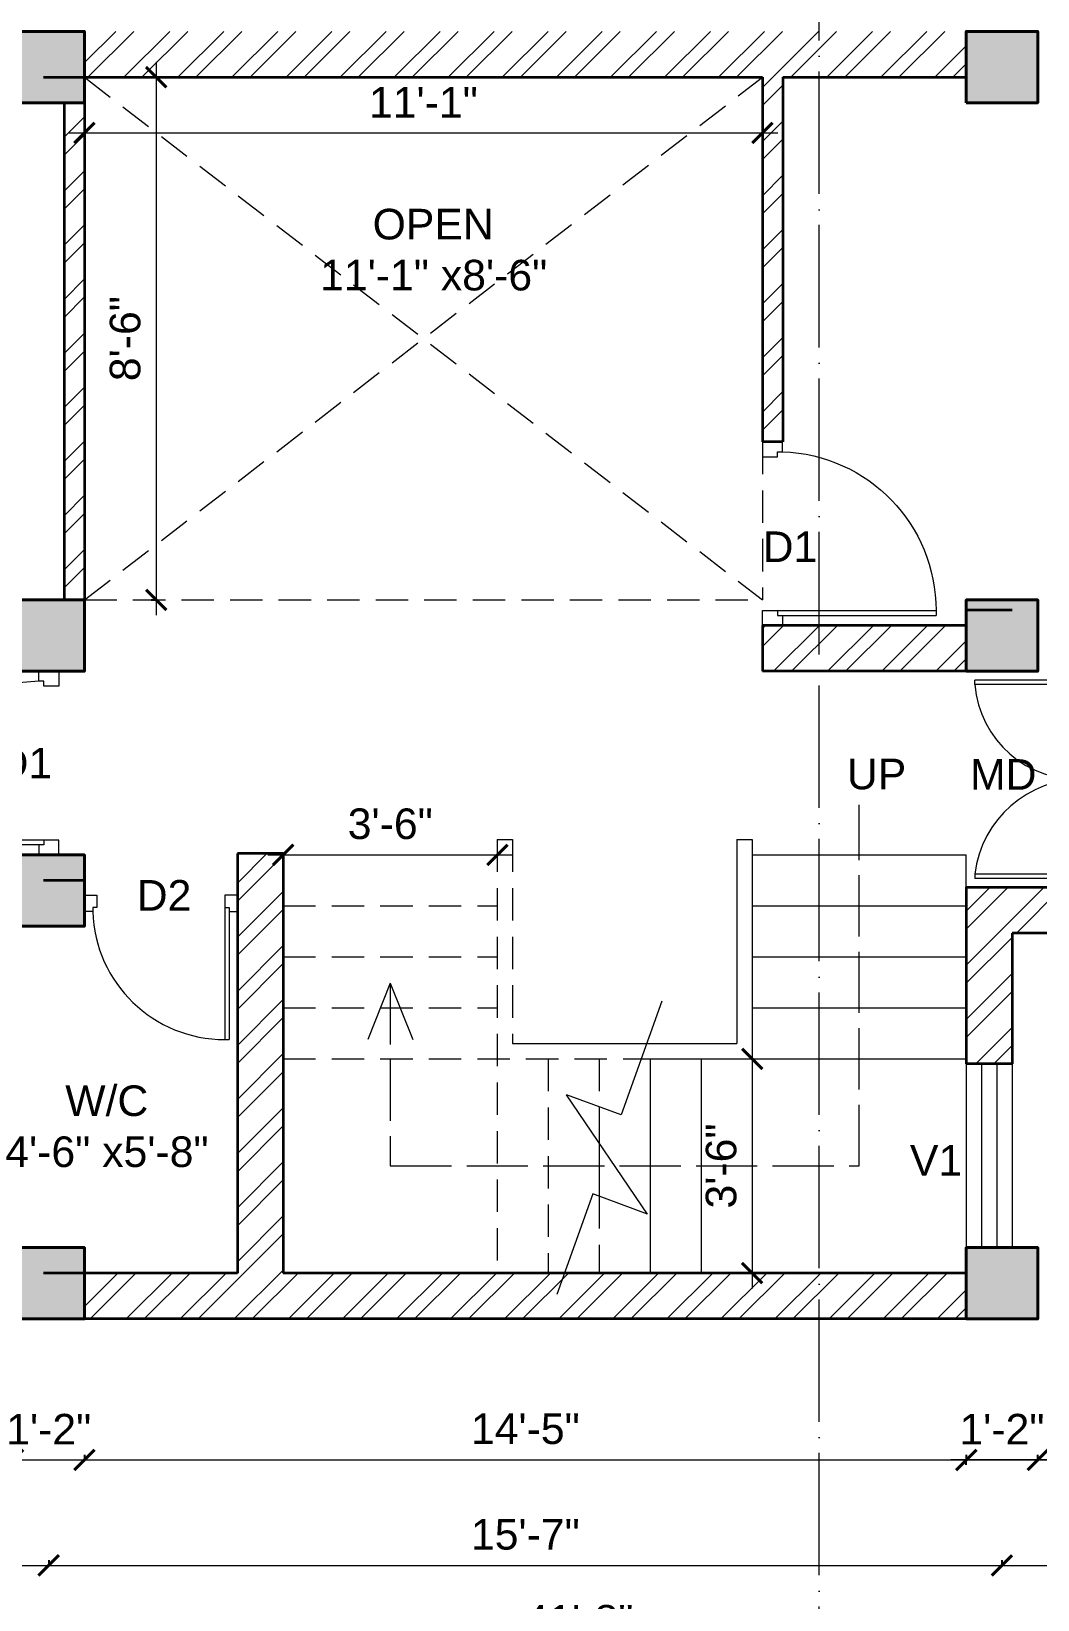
# Model space of a CAD drawing. Header units: inches. Extents: x -12073856 to 12321241, y -1226296 to 1319224.
# Drawn here: x 117330.8 to 117528.2, y 37789.4 to 38097 of the extents above; entities that cross this region are included whole.
import ezdxf

# ---------------------------------------------------------------- set-up
doc = ezdxf.new("R2010")
doc.units = ezdxf.units.IN
doc.header["$MEASUREMENT"] = 0
doc.header["$PDMODE"] = 35
for name, pattern in [('ACAD_ISO02W100', [15, 12, -3]), ('ACAD_ISO04W100', [30, 24, -3, 0, -3]), ('DASHED', [19.05, 12.7, -6.35])]:
    doc.linetypes.add(name, pattern=pattern)
for name, color, linetype, lineweight in [('Column', 181, 'Continuous', 40), ('Dimension', 130, 'Continuous', 9), ('Hatch', 9, 'Continuous', 9), ('Hidden', 254, 'ACAD_ISO02W100', 15), ('SECTION', 7, 'ACAD_ISO04W100', 18), ('Stairs', 61, 'Continuous', 18), ('TEXT', 255, 'Continuous', 35), ('Walls', 11, 'Continuous', 35), ('Windows', 151, 'Continuous', 15)]:
    doc.layers.add(name, color=color, linetype=linetype, lineweight=lineweight)
doc.styles.get("Standard").update_dxf_attribs({"font": 'arial.ttf'})
doc.dimstyles.get("Standard").update_dxf_attribs({"dimtxt": 6, "dimasz": 4, "dimexe": 0, "dimexo": 6, "dimgap": 3, "dimtad": 1, "dimdec": 0, "dimzin": 0, "dimdsep": 46, "dimlunit": 4, "dimtxsty": 'Standard', "dimblk": 'ARCHTICK', "dimcen": 0.09, "dimdle": 3, "dimclrd": 256, "dimadec": 0, "dimazin": 0, "dimtfac": 1, "dimtdec": 0, "dimtofl": 0, "dimtmove": 0, "dimatfit": 3, "dimfxl": 1, "dimfxlon": 1, "dimtolj": 1, "dimtzin": 0, "dimlwd": -1, "dimarcsym": 0})
pattern_1 = [(45, (-5399.04, -708.714), (-5.30330086, 5.30330086), []), (45, (-5395.504, -708.714), (-5.30330086, 5.30330086), [])]

# ---------------------------------------------------------------- blocks, each defined once
blk = doc.blocks.new('colm')
at = {"layer": 'Hatch'}
h = blk.add_hatch(color=256, dxfattribs=at)
h.dxf.hatch_style = 1
h.paths.add_polyline_path([(66705.71, 8319.73), (66705.71, 8307.73), (66717.71, 8307.73), (66717.71, 8319.73)])
at = {"layer": 'Column'}
blk.add_lwpolyline([(66705.71, 8307.73), (66717.71, 8307.73), (66717.71, 8319.73), (66705.71, 8319.73)], close=True, dxfattribs=at)
blk = doc.blocks.new('GFFGS')
at = {"layer": 'Windows'}
for p, q in [((97915.22, 19628.63), (97915.22, 19658.74)), ((97916.19, 19658.74), (97915.22, 19658.74)), ((97916.19, 19627.65), (97916.19, 19658.77)), ((97915.22, 19628.63), (97913.27, 19628.63)), ((97913.27, 19628.63), (97913.27, 19624.73)), ((97915.22, 19627.65), (97915.22, 19628.63)), ((97916.19, 19627.65), (97915.22, 19627.65)), ((97916.19, 19624.73), (97916.19, 19627.65)), ((97946.35, 19624.73), (97946.35, 19627.65)), ((97946.35, 19627.65), (97947.32, 19627.65)), ((97947.32, 19627.65), (97947.32, 19628.63)), ((97947.32, 19628.63), (97949.27, 19628.63)), ((97949.27, 19628.63), (97949.27, 19624.73)), ((97913.27, 19624.73), (97916.19, 19624.73)), ((97949.27, 19624.73), (97946.35, 19624.73))]:
    blk.add_line(p, q, dxfattribs=at)
blk.add_arc((97916.25, 19627.66), 31.08, 1.7801, 90.1235, dxfattribs=at)
blk = doc.blocks.new('hghdg')
at = {"layer": 'Windows'}
for p, q in [((98024.54, 19731.64), (98024.54, 19751.9)), ((98025.51, 19751.9), (98024.54, 19751.9)), ((98025.51, 19730.66), (98025.51, 19751.92)), ((98067.62, 19730.66), (98067.62, 19751.92)), ((98067.62, 19751.9), (98068.59, 19751.9)), ((98068.59, 19731.64), (98068.59, 19751.9)), ((98024.54, 19731.64), (98022.59, 19731.64)), ((98022.59, 19731.64), (98022.59, 19727.74)), ((98024.54, 19730.66), (98024.54, 19731.64)), ((98025.51, 19730.66), (98024.54, 19730.66)), ((98025.51, 19727.74), (98025.51, 19730.66)), ((98067.62, 19727.74), (98067.62, 19730.66)), ((98067.62, 19730.66), (98068.59, 19730.66)), ((98068.59, 19730.66), (98068.59, 19731.64)), ((98068.59, 19731.64), (98070.54, 19731.64)), ((98070.54, 19731.64), (98070.54, 19727.74)), ((98022.59, 19727.74), (98025.51, 19727.74)), ((98070.54, 19727.74), (98067.62, 19727.74))]:
    blk.add_line(p, q, dxfattribs=at)
for centre, radius, start, end in [((98022.69, 19728.19), 23.88, 358.9393, 83.2199), ((98069.47, 19729.03), 22.94, 94.6313, 183.2095)]:
    blk.add_arc(centre, radius, start, end, dxfattribs=at)
blk = doc.blocks.new('_ArchTick')
at = {"color": 0, "linetype": 'ByBlock', "const_width": 0.15}
blk.add_lwpolyline([(-0.5, -0.5), (0.5, 0.5)], dxfattribs=at)
blk = doc.blocks.new('*D1639')
at = {"layer": 'Defpoints', "color": 0, "transparency": 16777216}
for p in [(117327.18, 37844.49), (117341.18, 37844.49), (117341.18, 37816.85)]:
    blk.add_point(p, dxfattribs=at)
at = {"layer": 'Dimension', "transparency": 16777216}
blk.add_line((117324.18, 37816.85), (117344.18, 37816.85), dxfattribs=at)
at = {"layer": 'Dimension', "color": 0, "lineweight": -2, "transparency": 16777216}
for p, q in [((117327.18, 37817.85), (117327.18, 37816.85)), ((117341.18, 37817.85), (117341.18, 37816.85))]:
    blk.add_line(p, q, dxfattribs=at)
at = {"layer": 'Dimension', "transparency": 16777216, "xscale": 4, "yscale": 4, "zscale": 4, "rotation": 180}
blk.add_blockref('_ArchTick', (117327.18, 37816.85), dxfattribs=at)
at = {"layer": 'Dimension', "transparency": 16777216, "xscale": 4, "yscale": 4, "zscale": 4}
blk.add_blockref('_ArchTick', (117341.18, 37816.85), dxfattribs=at)
at = {"layer": 'Dimension', "color": 0, "lineweight": -2, "transparency": 16777216, "insert": (117334.18, 37822.87), "char_height": 6, "attachment_point": 5}
blk.add_mtext('\\A1;1\'-2"', dxfattribs=at)
blk = doc.blocks.new('*D1640')
at = {"layer": 'Defpoints', "color": 0, "transparency": 16777216}
for p in [(117514.18, 37844.49), (117528.18, 37844.49), (117528.18, 37816.85)]:
    blk.add_point(p, dxfattribs=at)
at = {"layer": 'Dimension', "transparency": 16777216}
blk.add_line((117511.18, 37816.85), (117531.18, 37816.85), dxfattribs=at)
at = {"layer": 'Dimension', "color": 0, "lineweight": -2, "transparency": 16777216}
for p, q in [((117514.18, 37817.85), (117514.18, 37816.85)), ((117528.18, 37817.85), (117528.18, 37816.85))]:
    blk.add_line(p, q, dxfattribs=at)
at = {"layer": 'Dimension', "transparency": 16777216, "xscale": 4, "yscale": 4, "zscale": 4, "rotation": 180}
blk.add_blockref('_ArchTick', (117514.18, 37816.85), dxfattribs=at)
at = {"layer": 'Dimension', "transparency": 16777216, "xscale": 4, "yscale": 4, "zscale": 4}
blk.add_blockref('_ArchTick', (117528.18, 37816.85), dxfattribs=at)
at = {"layer": 'Dimension', "color": 0, "lineweight": -2, "transparency": 16777216, "insert": (117521.18, 37822.87), "char_height": 6, "attachment_point": 5}
blk.add_mtext('\\A1;1\'-2"', dxfattribs=at)
blk = doc.blocks.new('*D1641')
at = {"layer": 'Defpoints', "color": 0, "transparency": 16777216}
for p in [(117528.18, 37844.49), (117674.05, 37844.49), (117674.05, 37816.85)]:
    blk.add_point(p, dxfattribs=at)
at = {"layer": 'Dimension', "transparency": 16777216}
blk.add_line((117525.18, 37816.85), (117677.05, 37816.85), dxfattribs=at)
at = {"layer": 'Dimension', "color": 0, "lineweight": -2, "transparency": 16777216}
for p, q in [((117528.18, 37817.85), (117528.18, 37816.85)), ((117674.05, 37817.85), (117674.05, 37816.85))]:
    blk.add_line(p, q, dxfattribs=at)
at = {"layer": 'Dimension', "transparency": 16777216, "xscale": 4, "yscale": 4, "zscale": 4, "rotation": 180}
blk.add_blockref('_ArchTick', (117528.18, 37816.85), dxfattribs=at)
at = {"layer": 'Dimension', "transparency": 16777216, "xscale": 4, "yscale": 4, "zscale": 4}
blk.add_blockref('_ArchTick', (117674.05, 37816.85), dxfattribs=at)
at = {"layer": 'Dimension', "color": 0, "lineweight": -2, "transparency": 16777216, "insert": (117601.12, 37822.87), "char_height": 6, "attachment_point": 5}
blk.add_mtext('\\A1;12\'-2"', dxfattribs=at)
blk = doc.blocks.new('*D1643')
at = {"layer": 'Defpoints', "color": 0, "transparency": 16777216}
for p in [(117195.36, 37921.49), (117334.18, 37844.49), (117334.18, 37796.16)]:
    blk.add_point(p, dxfattribs=at)
at = {"layer": 'Dimension', "color": 0, "lineweight": -2, "transparency": 16777216}
for p, q in [((117195.36, 37797.16), (117195.36, 37796.16)), ((117334.18, 37797.16), (117334.18, 37796.16))]:
    blk.add_line(p, q, dxfattribs=at)
at = {"layer": 'Dimension', "transparency": 16777216}
blk.add_line((117192.36, 37796.16), (117337.18, 37796.16), dxfattribs=at)
at = {"layer": 'Dimension', "transparency": 16777216, "xscale": 4, "yscale": 4, "zscale": 4, "rotation": 180}
blk.add_blockref('_ArchTick', (117195.36, 37796.16), dxfattribs=at)
at = {"layer": 'Dimension', "transparency": 16777216, "xscale": 4, "yscale": 4, "zscale": 4}
blk.add_blockref('_ArchTick', (117334.18, 37796.16), dxfattribs=at)
at = {"layer": 'Dimension', "color": 0, "lineweight": -2, "transparency": 16777216, "insert": (117264.77, 37802.17), "char_height": 6, "attachment_point": 5}
blk.add_mtext('\\A1;11\'-7"', dxfattribs=at)
blk = doc.blocks.new('*D1644')
at = {"layer": 'Defpoints', "color": 0, "transparency": 16777216}
for p in [(117334.18, 37844.49), (117521.18, 37844.49), (117521.18, 37796.16)]:
    blk.add_point(p, dxfattribs=at)
at = {"layer": 'Dimension', "color": 0, "lineweight": -2, "transparency": 16777216}
for p, q in [((117334.18, 37797.16), (117334.18, 37796.16)), ((117521.18, 37797.16), (117521.18, 37796.16))]:
    blk.add_line(p, q, dxfattribs=at)
at = {"layer": 'Dimension', "transparency": 16777216}
blk.add_line((117331.18, 37796.16), (117524.18, 37796.16), dxfattribs=at)
at = {"layer": 'Dimension', "transparency": 16777216, "xscale": 4, "yscale": 4, "zscale": 4, "rotation": 180}
blk.add_blockref('_ArchTick', (117334.18, 37796.16), dxfattribs=at)
at = {"layer": 'Dimension', "transparency": 16777216, "xscale": 4, "yscale": 4, "zscale": 4}
blk.add_blockref('_ArchTick', (117521.18, 37796.16), dxfattribs=at)
at = {"layer": 'Dimension', "color": 0, "lineweight": -2, "transparency": 16777216, "insert": (117427.68, 37802.22), "char_height": 6, "attachment_point": 5}
blk.add_mtext('\\A1;15\'-7"', dxfattribs=at)
blk = doc.blocks.new('*D1645')
at = {"layer": 'Defpoints', "color": 0, "transparency": 16777216}
for p in [(117521.18, 37844.49), (117681.05, 37844.49), (117681.05, 37796.16)]:
    blk.add_point(p, dxfattribs=at)
at = {"layer": 'Dimension', "color": 0, "lineweight": -2, "transparency": 16777216}
for p, q in [((117521.18, 37797.16), (117521.18, 37796.16)), ((117681.05, 37797.16), (117681.05, 37796.16))]:
    blk.add_line(p, q, dxfattribs=at)
at = {"layer": 'Dimension', "transparency": 16777216}
blk.add_line((117518.18, 37796.16), (117684.05, 37796.16), dxfattribs=at)
at = {"layer": 'Dimension', "transparency": 16777216, "xscale": 4, "yscale": 4, "zscale": 4, "rotation": 180}
blk.add_blockref('_ArchTick', (117521.18, 37796.16), dxfattribs=at)
at = {"layer": 'Dimension', "transparency": 16777216, "xscale": 4, "yscale": 4, "zscale": 4}
blk.add_blockref('_ArchTick', (117681.05, 37796.16), dxfattribs=at)
at = {"layer": 'Dimension', "color": 0, "lineweight": -2, "transparency": 16777216, "insert": (117601.12, 37802.22), "char_height": 6, "attachment_point": 5}
blk.add_mtext('\\A1;13\'-4"', dxfattribs=at)
blk = doc.blocks.new('*D1560')
at = {"layer": 'Defpoints', "color": 0, "transparency": 16777216}
for p in [(117188.36, 37921.49), (117688.05, 37844.49), (117688.05, 37779.29)]:
    blk.add_point(p, dxfattribs=at)
at = {"layer": 'Dimension', "transparency": 16777216}
blk.add_line((117185.36, 37779.29), (117691.05, 37779.29), dxfattribs=at)
at = {"layer": 'Dimension', "color": 0, "lineweight": -2, "transparency": 16777216}
for p, q in [((117188.36, 37780.29), (117188.36, 37779.29)), ((117688.05, 37780.29), (117688.05, 37779.29))]:
    blk.add_line(p, q, dxfattribs=at)
at = {"layer": 'Dimension', "transparency": 16777216, "xscale": 4, "yscale": 4, "zscale": 4, "rotation": 180}
blk.add_blockref('_ArchTick', (117188.36, 37779.29), dxfattribs=at)
at = {"layer": 'Dimension', "transparency": 16777216, "xscale": 4, "yscale": 4, "zscale": 4}
blk.add_blockref('_ArchTick', (117688.05, 37779.29), dxfattribs=at)
at = {"layer": 'Dimension', "color": 0, "lineweight": -2, "transparency": 16777216, "insert": (117438.21, 37785.35), "char_height": 6, "attachment_point": 5}
blk.add_mtext('\\A1;41\'-8"', dxfattribs=at)
blk = doc.blocks.new('*D1566')
at = {"layer": 'Defpoints', "color": 0, "transparency": 16777216}
for p in [(117514.18, 38124.52), (117514.18, 38096.99), (117474.18, 38087.99)]:
    blk.add_point(p, dxfattribs=at)
at = {"layer": 'Dimension', "transparency": 16777216}
blk.add_line((117471.18, 38124.52), (117517.18, 38124.52), dxfattribs=at)
at = {"layer": 'Dimension', "color": 0, "lineweight": -2, "transparency": 16777216}
for p, q in [((117474.18, 38123.52), (117474.18, 38124.52)), ((117514.18, 38123.52), (117514.18, 38124.52))]:
    blk.add_line(p, q, dxfattribs=at)
at = {"layer": 'Dimension', "transparency": 16777216, "xscale": 4, "yscale": 4, "zscale": 4, "rotation": 180}
blk.add_blockref('_ArchTick', (117474.18, 38124.52), dxfattribs=at)
at = {"layer": 'Dimension', "transparency": 16777216, "xscale": 4, "yscale": 4, "zscale": 4}
blk.add_blockref('_ArchTick', (117514.18, 38124.52), dxfattribs=at)
at = {"layer": 'Dimension', "color": 0, "transparency": 16777216, "insert": (117494.18, 38130.59), "char_height": 6, "attachment_point": 5}
blk.add_mtext('\\A1;3\'-4"', dxfattribs=at)
blk = doc.blocks.new('*D1650')
at = {"layer": 'Defpoints', "color": 0, "transparency": 16777216}
for p in [(117474.18, 38124.52), (117327.18, 38096.99), (117474.18, 38087.99)]:
    blk.add_point(p, dxfattribs=at)
at = {"layer": 'Dimension', "transparency": 16777216}
blk.add_line((117324.18, 38124.52), (117477.18, 38124.52), dxfattribs=at)
at = {"layer": 'Dimension', "color": 0, "lineweight": -2, "transparency": 16777216}
for p, q in [((117327.18, 38123.52), (117327.18, 38124.52)), ((117474.18, 38123.52), (117474.18, 38124.52))]:
    blk.add_line(p, q, dxfattribs=at)
at = {"layer": 'Dimension', "transparency": 16777216, "xscale": 4, "yscale": 4, "zscale": 4, "rotation": 180}
blk.add_blockref('_ArchTick', (117327.18, 38124.52), dxfattribs=at)
at = {"layer": 'Dimension', "transparency": 16777216, "xscale": 4, "yscale": 4, "zscale": 4}
blk.add_blockref('_ArchTick', (117474.18, 38124.52), dxfattribs=at)
at = {"layer": 'Dimension', "color": 0, "transparency": 16777216, "insert": (117400.68, 38130.59), "char_height": 6, "attachment_point": 5}
blk.add_mtext('\\A1;12\'-3"', dxfattribs=at)
blk = doc.blocks.new('*D1679')
at = {"layer": 'Defpoints', "color": 0, "transparency": 16777216}
for p in [(117474.18, 38077.06), (117341.18, 38062.79), (117474.18, 38062.79)]:
    blk.add_point(p, dxfattribs=at)
at = {"layer": 'Windows', "transparency": 16777216}
blk.add_line((117338.18, 38077.06), (117477.18, 38077.06), dxfattribs=at)
at = {"layer": 'Windows', "color": 0, "lineweight": -2, "transparency": 16777216}
for p, q in [((117341.18, 38076.06), (117341.18, 38077.06)), ((117474.18, 38076.06), (117474.18, 38077.06))]:
    blk.add_line(p, q, dxfattribs=at)
at = {"layer": 'Windows', "transparency": 16777216, "xscale": 4, "yscale": 4, "zscale": 4, "rotation": 180}
blk.add_blockref('_ArchTick', (117341.18, 38077.06), dxfattribs=at)
at = {"layer": 'Windows', "transparency": 16777216, "xscale": 4, "yscale": 4, "zscale": 4}
blk.add_blockref('_ArchTick', (117474.18, 38077.06), dxfattribs=at)
at = {"layer": 'Windows', "color": 0, "transparency": 16777216, "insert": (117407.68, 38083.08), "char_height": 6, "attachment_point": 5}
blk.add_mtext('\\A1;11\'-1"', dxfattribs=at)
blk = doc.blocks.new('*D1771')
at = {"layer": 'Defpoints', "color": 0, "transparency": 16777216}
for p in [(117688.05, 37971.49), (117523.18, 37929.14), (117736.94, 37929.14)]:
    blk.add_point(p, dxfattribs=at)
at = {"layer": 'Dimension', "transparency": 16777216}
blk.add_line((117736.94, 37974.49), (117736.94, 37926.14), dxfattribs=at)
at = {"layer": 'Dimension', "color": 0, "lineweight": -2, "transparency": 16777216}
for p, q in [((117735.94, 37971.49), (117736.94, 37971.49)), ((117735.94, 37929.14), (117736.94, 37929.14))]:
    blk.add_line(p, q, dxfattribs=at)
at = {"layer": 'Dimension', "transparency": 16777216, "xscale": 4, "yscale": 4, "zscale": 4}
for p, rotation in [((117736.94, 37971.49), 90), ((117736.94, 37929.14), 270)]:
    blk.add_blockref('_ArchTick', p, dxfattribs=dict(at, rotation=rotation))
at = {"layer": 'Dimension', "color": 0, "transparency": 16777216, "insert": (117730.88, 37950.32), "char_height": 6, "attachment_point": 5, "rotation": 90}
blk.add_mtext('\\A1;3\'-6"', dxfattribs=at)
blk = doc.blocks.new('*D1772')
at = {"layer": 'Defpoints', "color": 0, "transparency": 16777216}
for p in [(117523.18, 37929.14), (117523.18, 37894.49), (117736.94, 37894.49)]:
    blk.add_point(p, dxfattribs=at)
at = {"layer": 'Dimension', "transparency": 16777216}
blk.add_line((117736.94, 37932.14), (117736.94, 37891.49), dxfattribs=at)
at = {"layer": 'Dimension', "color": 0, "lineweight": -2, "transparency": 16777216}
for p, q in [((117735.94, 37929.14), (117736.94, 37929.14)), ((117735.94, 37894.49), (117736.94, 37894.49))]:
    blk.add_line(p, q, dxfattribs=at)
at = {"layer": 'Dimension', "transparency": 16777216, "xscale": 4, "yscale": 4, "zscale": 4}
for p, rotation in [((117736.94, 37929.14), 90), ((117736.94, 37894.49), 270)]:
    blk.add_blockref('_ArchTick', p, dxfattribs=dict(at, rotation=rotation))
at = {"layer": 'Dimension', "color": 0, "transparency": 16777216, "insert": (117730.93, 37911.82), "char_height": 6, "attachment_point": 5, "rotation": 90}
blk.add_mtext('\\A1;2\'-11"', dxfattribs=at)
blk = doc.blocks.new('*D1773')
at = {"layer": 'Defpoints', "color": 0, "transparency": 16777216}
for p in [(117523.18, 37894.49), (117686.05, 37858.49), (117736.94, 37858.49)]:
    blk.add_point(p, dxfattribs=at)
at = {"layer": 'Dimension', "transparency": 16777216}
blk.add_line((117736.94, 37897.49), (117736.94, 37855.49), dxfattribs=at)
at = {"layer": 'Dimension', "color": 0, "lineweight": -2, "transparency": 16777216}
for p, q in [((117735.94, 37894.49), (117736.94, 37894.49)), ((117735.94, 37858.49), (117736.94, 37858.49))]:
    blk.add_line(p, q, dxfattribs=at)
at = {"layer": 'Dimension', "transparency": 16777216, "xscale": 4, "yscale": 4, "zscale": 4}
for p, rotation in [((117736.94, 37894.49), 90), ((117736.94, 37858.49), 270)]:
    blk.add_blockref('_ArchTick', p, dxfattribs=dict(at, rotation=rotation))
at = {"layer": 'Dimension', "color": 0, "transparency": 16777216, "insert": (117730.88, 37876.49), "char_height": 6, "attachment_point": 5, "rotation": 90}
blk.add_mtext("\\A1;3'", dxfattribs=at)
blk = doc.blocks.new('*D1792')
at = {"layer": 'Defpoints', "color": 0, "transparency": 16777216}
for p in [(117341.18, 38087.99), (117341.18, 37985.49), (117355.25, 37985.49)]:
    blk.add_point(p, dxfattribs=at)
at = {"layer": 'Windows', "transparency": 16777216}
blk.add_line((117355.25, 38090.99), (117355.25, 37982.49), dxfattribs=at)
at = {"layer": 'Windows', "color": 0, "lineweight": -2, "transparency": 16777216}
for p, q in [((117354.25, 38087.99), (117355.25, 38087.99)), ((117354.25, 37985.49), (117355.25, 37985.49))]:
    blk.add_line(p, q, dxfattribs=at)
at = {"layer": 'Windows', "transparency": 16777216, "xscale": 4, "yscale": 4, "zscale": 4}
for p, rotation in [((117355.25, 38087.99), 90), ((117355.25, 37985.49), 270)]:
    blk.add_blockref('_ArchTick', p, dxfattribs=dict(at, rotation=rotation))
at = {"layer": 'Windows', "color": 0, "transparency": 16777216, "insert": (117349.19, 38036.74), "char_height": 6, "attachment_point": 5, "rotation": 90}
blk.add_mtext('\\A1;8\'-6"', dxfattribs=at)
blk = doc.blocks.new('*D1807')
at = {"layer": 'Defpoints', "color": 0, "transparency": 16777216}
for p in [(117341.18, 37844.49), (117514.18, 37844.49), (117514.18, 37816.85)]:
    blk.add_point(p, dxfattribs=at)
at = {"layer": 'Dimension', "transparency": 16777216}
blk.add_line((117338.18, 37816.85), (117517.18, 37816.85), dxfattribs=at)
at = {"layer": 'Dimension', "color": 0, "lineweight": -2, "transparency": 16777216}
for p, q in [((117341.18, 37817.85), (117341.18, 37816.85)), ((117514.18, 37817.85), (117514.18, 37816.85))]:
    blk.add_line(p, q, dxfattribs=at)
at = {"layer": 'Dimension', "transparency": 16777216, "xscale": 4, "yscale": 4, "zscale": 4, "rotation": 180}
blk.add_blockref('_ArchTick', (117341.18, 37816.85), dxfattribs=at)
at = {"layer": 'Dimension', "transparency": 16777216, "xscale": 4, "yscale": 4, "zscale": 4}
blk.add_blockref('_ArchTick', (117514.18, 37816.85), dxfattribs=at)
at = {"layer": 'Dimension', "color": 0, "transparency": 16777216, "insert": (117427.68, 37822.92), "char_height": 6, "attachment_point": 5}
blk.add_mtext('\\A1;14\'-5"', dxfattribs=at)
blk = doc.blocks.new('*D1810')
at = {"layer": 'Defpoints', "color": 0, "transparency": 16777216}
for p in [(117472.18, 37895.49), (117472.18, 37853.49), (117472.18, 37853.49)]:
    blk.add_point(p, dxfattribs=at)
at = {"layer": 'Windows', "transparency": 16777216}
blk.add_line((117472.18, 37898.49), (117472.18, 37850.49), dxfattribs=at)
at = {"layer": 'Windows', "transparency": 16777216, "xscale": 4, "yscale": 4, "zscale": 4}
for p, rotation in [((117472.18, 37895.49), 90), ((117472.18, 37853.49), 270)]:
    blk.add_blockref('_ArchTick', p, dxfattribs=dict(at, rotation=rotation))
at = {"layer": 'Windows', "color": 0, "transparency": 16777216, "insert": (117466.11, 37874.49), "char_height": 6, "attachment_point": 5, "rotation": 90}
blk.add_mtext('\\A1;3\'-6"', dxfattribs=at)
blk = doc.blocks.new('*D1811')
at = {"layer": 'Defpoints', "color": 0, "transparency": 16777216}
for p in [(117380.18, 37935.49), (117422.18, 37935.49), (117422.18, 37935.49)]:
    blk.add_point(p, dxfattribs=at)
at = {"layer": 'Windows', "transparency": 16777216}
blk.add_line((117377.18, 37935.49), (117425.18, 37935.49), dxfattribs=at)
at = {"layer": 'Windows', "transparency": 16777216, "xscale": 4, "yscale": 4, "zscale": 4, "rotation": 180}
blk.add_blockref('_ArchTick', (117380.18, 37935.49), dxfattribs=at)
at = {"layer": 'Windows', "transparency": 16777216, "xscale": 4, "yscale": 4, "zscale": 4}
blk.add_blockref('_ArchTick', (117422.18, 37935.49), dxfattribs=at)
at = {"layer": 'Windows', "color": 0, "transparency": 16777216, "insert": (117401.18, 37941.56), "char_height": 6, "attachment_point": 5}
blk.add_mtext('\\A1;3\'-6"', dxfattribs=at)
blk = doc.blocks.new('*D1617')
at = {"layer": 'Defpoints', "color": 0, "transparency": 16777216}
for p in [(118242.86, 37844.49), (117514.18, 37816.85), (117514.18, 37279.91)]:
    blk.add_point(p, dxfattribs=at)
at = {"layer": 'Dimension', "transparency": 16777216}
blk.add_line((118245.86, 37816.85), (117511.18, 37816.85), dxfattribs=at)
at = {"layer": 'Dimension', "color": 0, "lineweight": -2, "transparency": 16777216}
for p, q in [((117514.18, 37815.85), (117514.18, 37816.85)), ((118242.86, 37817.85), (118242.86, 37816.85))]:
    blk.add_line(p, q, dxfattribs=at)
at = {"layer": 'Dimension', "transparency": 16777216, "xscale": 4, "yscale": 4, "zscale": 4, "rotation": 180}
blk.add_blockref('_ArchTick', (117514.18, 37816.85), dxfattribs=at)
at = {"layer": 'Dimension', "transparency": 16777216, "xscale": 4, "yscale": 4, "zscale": 4}
blk.add_blockref('_ArchTick', (118242.86, 37816.85), dxfattribs=at)
at = {"layer": 'Dimension', "color": 0, "transparency": 16777216, "insert": (117878.52, 37822.92), "char_height": 6, "attachment_point": 5}
blk.add_mtext('\\A1;60\'-9"', dxfattribs=at)

msp = doc.modelspace()

# ---------------------------------------------------------------- hatches: boundary and pattern name
at = {"layer": 'Hatch'}
h = msp.add_hatch(dxfattribs=at)
h.set_pattern_fill('ANSI32', color=256, scale=20)
h.set_pattern_definition(pattern_1)
h.paths.add_polyline_path([(117474.18, 38087.99), (117474.18, 38016.49), (117478.23, 38016.49), (117478.18, 38016.49), (117478.18, 38087.99), (117514.18, 38087.99), (117514.18, 38096.99), (117341.18, 38096.99), (117341.18, 38087.99)])
h = msp.add_hatch(dxfattribs=at)
h.set_pattern_fill('ANSI32', color=256, scale=20)
h.set_pattern_definition(pattern_1)
h.paths.add_polyline_path([(117337.18, 37985.49), (117341.18, 37985.49), (117341.18, 38082.99), (117337.18, 38082.99)])
h = msp.add_hatch(dxfattribs=at)
h.set_pattern_fill('ANSI32', color=256, scale=20)
h.set_pattern_definition(pattern_1)
h.paths.add_polyline_path([(117474.18, 37980.49), (117474.18, 37971.49), (117514.18, 37971.49), (117514.18, 37980.49)])
h = msp.add_hatch(dxfattribs=at)
h.set_pattern_fill('ANSI32', color=256, scale=20)
h.set_pattern_definition(pattern_1)
h.paths.add_polyline_path([(117380.18, 37853.49), (117380.18, 37935.74), (117371.18, 37935.74), (117371.18, 37853.49), (117341.18, 37853.49), (117341.18, 37844.49), (117514.18, 37844.49), (117514.18, 37853.49)])
h = msp.add_hatch(dxfattribs=at)
h.set_pattern_fill('ANSI32', color=256, scale=20)
h.set_pattern_definition(pattern_1)
h.paths.add_polyline_path([(117547.18, 37929.14), (117514.18, 37929.14), (117514.18, 37894.49), (117523.18, 37894.49), (117523.18, 37920.14), (117547.18, 37920.14)])

# ---------------------------------------------------------------- linework, layer by layer
at = {"layer": 'Hidden'}
for p, q in [((117493.18, 37874.49), (117493.18, 37945.34)), ((117401.18, 37910.32), (117396.75, 37899.31)), ((117401.18, 37910.32), (117401.18, 37874.49)), ((117401.18, 37910.32), (117405.61, 37899.31)), ((117401.18, 37874.49), (117493.18, 37874.49))]:
    msp.add_line(p, q, dxfattribs=at)
at = {"layer": 'SECTION'}
msp.add_line((117485.34, 37764.12), (117485.34, 38175.79), dxfattribs=at)
at = {"layer": 'Stairs', "linetype": 'DASHED', "ltscale": 0.5}
for p, q in [((117341.18, 37985.49), (117474.18, 38087.99)), ((117341.18, 38087.99), (117474.18, 37985.49)), ((117474.18, 38016.49), (117474.18, 37985.49)), ((117341.18, 37985.49), (117474.18, 37985.49)), ((117422.18, 37938.49), (117425.18, 37938.49)), ((117422.18, 37938.49), (117422.18, 37853.49)), ((117425.18, 37938.49), (117425.18, 37898.49)), ((117380.18, 37935.49), (117422.18, 37935.49)), ((117514.18, 37929.14), (117514.18, 37935.49)), ((117380.18, 37925.49), (117422.18, 37925.49)), ((117380.18, 37915.49), (117422.18, 37915.49)), ((117380.18, 37905.49), (117422.18, 37905.49)), ((117380.18, 37895.49), (117450.43, 37895.49)), ((117432.18, 37895.49), (117432.18, 37853.49)), ((117442.18, 37895.49), (117442.18, 37886.1)), ((117442.18, 37868.58), (117442.18, 37853.49))]:
    msp.add_line(p, q, dxfattribs=at)
at = {"layer": 'Stairs'}
for p, q in [((117469.18, 37938.49), (117472.18, 37938.49)), ((117469.18, 37938.49), (117469.18, 37898.49)), ((117472.18, 37938.49), (117472.18, 37853.49)), ((117472.18, 37935.49), (117514.18, 37935.49)), ((117472.18, 37925.49), (117514.18, 37925.49)), ((117472.18, 37915.49), (117514.18, 37915.49)), ((117454.48, 37906.81), (117446.49, 37884.51)), ((117472.18, 37905.49), (117514.18, 37905.49)), ((117425.18, 37898.49), (117450.43, 37898.49)), ((117450.43, 37898.49), (117469.18, 37898.49)), ((117450.43, 37895.49), (117514.18, 37895.49)), ((117452.18, 37895.49), (117452.18, 37853.49)), ((117462.18, 37895.49), (117462.18, 37853.49)), ((117446.49, 37884.51), (117435.77, 37888.47)), ((117451.67, 37865.07), (117435.77, 37888.47)), ((117442.18, 37886.1), (117442.18, 37879.04)), ((117442.18, 37879.04), (117442.18, 37868.58)), ((117440.95, 37869.03), (117433.88, 37849.28)), ((117451.67, 37865.07), (117440.95, 37869.03))]:
    msp.add_line(p, q, dxfattribs=at)
at = {"layer": 'Walls'}
for p, q in [((117333.18, 38087.99), (117474.18, 38087.99)), ((117474.18, 38087.99), (117474.18, 38016.49)), ((117478.18, 38087.99), (117514.18, 38087.99)), ((117478.18, 38087.99), (117478.18, 38016.49)), ((117337.18, 38082.99), (117337.18, 37985.49)), ((117341.18, 38082.99), (117341.18, 37985.49)), ((117478.18, 38016.49), (117474.18, 38016.49)), ((117523.18, 37983.49), (117514.18, 37983.49)), ((117474.18, 37980.49), (117474.18, 37971.49)), ((117514.18, 37980.49), (117474.18, 37980.49)), ((117514.18, 37971.49), (117474.18, 37971.49)), ((117371.18, 37935.74), (117371.18, 37853.49)), ((117380.18, 37935.74), (117371.18, 37935.74)), ((117380.18, 37935.74), (117380.18, 37853.49)), ((117341.18, 37930.49), (117333.18, 37930.49)), ((117341.18, 37930.49), (117341.18, 37921.49)), ((117514.18, 37929.14), (117514.18, 37894.49)), ((117514.18, 37929.14), (117547.18, 37929.14)), ((117333.18, 37921.49), (117341.18, 37921.49)), ((117523.18, 37920.14), (117523.18, 37894.49)), ((117547.18, 37920.14), (117523.18, 37920.14)), ((117523.18, 37894.49), (117514.18, 37894.49)), ((117371.18, 37853.49), (117333.18, 37853.49)), ((117514.18, 37853.49), (117380.18, 37853.49)), ((117514.18, 37844.49), (117333.18, 37844.49))]:
    msp.add_line(p, q, dxfattribs=at)
at = {"layer": 'Windows'}
for p, q in [((117514.18, 37894.49), (117514.18, 37858.49)), ((117517.18, 37894.49), (117517.18, 37858.49)), ((117520.18, 37894.49), (117520.18, 37858.49)), ((117523.18, 37894.49), (117523.18, 37858.49))]:
    msp.add_line(p, q, dxfattribs=at)

# ---------------------------------------------------------------- block references
at = {"layer": 'Column', "xscale": 1.166666666667879, "yscale": 1.166666666667879, "zscale": 1.166666666667879}
for p in [(39503.86, 28390.64), (39690.86, 28390.64), (39503.86, 28279.14), (39690.86, 28279.14), (39503.86, 28229.14), (39503.86, 28152.14), (39690.86, 28152.14)]:
    msp.add_blockref('colm', p, dxfattribs=at)
at = {"layer": 'Windows', "xscale": -1, "rotation": 270}
msp.add_blockref('GFFGS', (97849.5, -59932.78), dxfattribs=at)
at = {"layer": 'Windows', "rotation": 90}
msp.add_blockref('GFFGS', (136960.86, -59977.78), dxfattribs=at)
at = {"layer": 'Windows'}
for name, p, xscale, yscale, zscale, rotation in [('hghdg', (134961.08, -48646.19), 0.8832182262160804, 0.8832182262160804, 0.8832182262160804, 90), ('GFFGS', (198965.57, 54281.56), 0.8333333333339397, 0.8333333333339397, 0.8333333333339397, 180)]:
    msp.add_blockref(name, p, dxfattribs=dict(at, xscale=xscale, yscale=yscale, zscale=zscale, rotation=rotation))

# ---------------------------------------------------------------- texts
at = {"layer": 'TEXT', "char_height": 6}
for s, width, insert, attachment_point in [('\\pi30.78863;OPEN\\P\\pi20.49122;11\'-1" x8\'-6"', 84.2389, (117366.93, 38046.1), 7), ('\\pi5.0988;D1', 18.7269, (117469.14, 37998.92), 1), ('\\pi5.0988;D1', 18.7269, (117319.05, 37956.48), 1), ('UP', 18.7269, (117502.4, 37948.27), 9), ('MD', 18.7269, (117527.95, 37948.27), 9), ('\\pi4.55037;D2', 18.7269, (117346.89, 37930.56), 1), ('\\pi34.18972;W/C\\P\\pi22.41891;4\'-6" x5\'-8"', 84.2389, (117303.23, 37874.2), 7), ('\\pi5.02513;V1', 18.7269, (117498.1, 37878.57), 1)]:
    msp.add_mtext_dynamic_manual_height_columns(s, width=width, gutter_width=1, heights=[0], dxfattribs=dict(at, insert=insert, attachment_point=attachment_point))

# ---------------------------------------------------------------- dimensions: what is measured, and where the dimension line sits
at = {"layer": 'Dimension'}
for base, p1, p2, picture, middle in [((117474.18, 38124.52), (117327.18, 38096.99), (117474.18, 38087.99), '*D1650', (117400.68, 38130.59)), ((117514.18, 38124.52), (117474.18, 38087.99), (117514.18, 38096.99), '*D1566', (117494.18, 38130.59)), ((117514.18, 37816.85), (117341.18, 37844.49), (117514.18, 37844.49), '*D1807', (117427.68, 37822.92)), ((117514.18, 37816.85), (118242.86, 37844.49), (117514.18, 37279.91), '*D1617', (117878.52, 37822.92))]:
    dim = msp.add_linear_dim(base=base, p1=p1, p2=p2, dimstyle='Standard', override={"dimtmove": 1}, dxfattribs=at)
    dim.commit()
    dim.dimension.update_dxf_attribs({"geometry": picture, "text_midpoint": middle})
for base, p1, p2, picture, middle in [((117736.94, 37929.14), (117688.05, 37971.49), (117523.18, 37929.14), '*D1771', (117730.88, 37950.32)), ((117736.94, 37894.49), (117523.18, 37929.14), (117523.18, 37894.49), '*D1772', (117730.93, 37911.82)), ((117736.94, 37858.49), (117523.18, 37894.49), (117686.05, 37858.49), '*D1773', (117730.88, 37876.49))]:
    dim = msp.add_linear_dim(base=base, p1=p1, p2=p2, angle=90, dimstyle='Standard', override={"dimtmove": 1}, dxfattribs=at)
    dim.commit()
    dim.dimension.update_dxf_attribs({"geometry": picture, "text_midpoint": middle})
at = {"layer": 'Dimension', "lineweight": -2}
for base, p1, p2, picture, middle in [((117688.05, 37779.29), (117188.36, 37921.49), (117688.05, 37844.49), '*D1560', (117438.21, 37785.35)), ((117334.18, 37796.16), (117195.36, 37921.49), (117334.18, 37844.49), '*D1643', (117264.77, 37802.17)), ((117521.18, 37796.16), (117334.18, 37844.49), (117521.18, 37844.49), '*D1644', (117427.68, 37802.22)), ((117681.05, 37796.16), (117521.18, 37844.49), (117681.05, 37844.49), '*D1645', (117601.12, 37802.22)), ((117674.05, 37816.85), (117528.18, 37844.49), (117674.05, 37844.49), '*D1641', (117601.12, 37822.87))]:
    dim = msp.add_linear_dim(base=base, p1=p1, p2=p2, dimstyle='Standard', override={"dimtmove": 1}, dxfattribs=at)
    dim.commit()
    dim.dimension.update_dxf_attribs({"geometry": picture, "text_midpoint": middle})
for base, p1, p2, picture, middle in [((117341.18, 37816.85), (117327.18, 37844.49), (117341.18, 37844.49), '*D1639', (117334.18, 37816.85)), ((117528.18, 37816.85), (117514.18, 37844.49), (117528.18, 37844.49), '*D1640', (117521.18, 37816.85))]:
    dim = msp.add_linear_dim(base=base, p1=p1, p2=p2, dimstyle='Standard', override={"dimtmove": 1}, dxfattribs=at)
    dim.commit()
    dim.dimension.update_dxf_attribs({"geometry": picture, "text_midpoint": middle, "dimtype": 160})
at = {"layer": 'Windows'}
for base, p1, p2, picture, middle in [((117355.2509, 37985.4903), (117341.1791, 38087.9878), (117341.1791, 37985.4903), '*D1792', (117349.1874, 38036.739)), ((117472.18, 37853.49), (117472.18, 37895.49), (117472.18, 37853.49), '*D1810', (117466.11, 37874.49))]:
    dim = msp.add_linear_dim(base=base, p1=p1, p2=p2, angle=90, dimstyle='Standard', dxfattribs=at)
    dim.commit()
    dim.dimension.update_dxf_attribs({"geometry": picture, "text_midpoint": middle})
for base, p1, p2, picture, middle in [((117474.18, 38077.06), (117341.18, 38062.79), (117474.18, 38062.79), '*D1679', (117407.68, 38083.08)), ((117422.18, 37935.49), (117380.18, 37935.49), (117422.18, 37935.49), '*D1811', (117401.18, 37941.56))]:
    dim = msp.add_linear_dim(base=base, p1=p1, p2=p2, dimstyle='Standard', dxfattribs=at)
    dim.commit()
    dim.dimension.update_dxf_attribs({"geometry": picture, "text_midpoint": middle})

doc.saveas('drawing.dxf')
